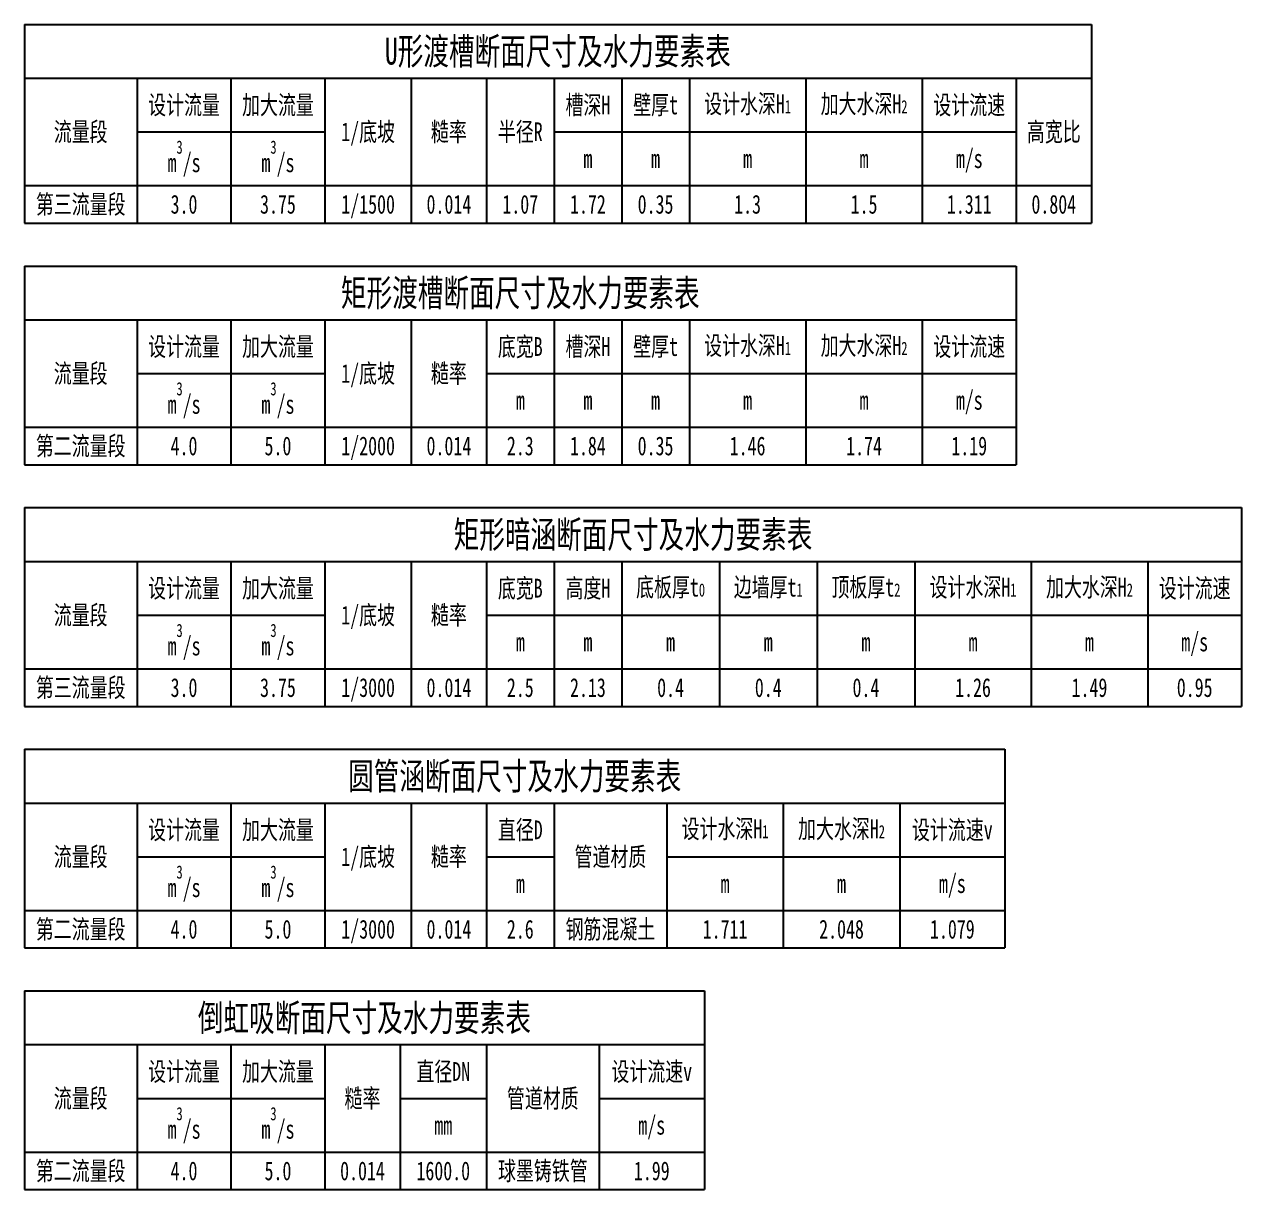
# Model space of a CAD drawing. Header units: metres. Extents: x -40 to 2892, y -553 to 402.
# Drawn here: x 0 to 226.8, y -553 to -336 of the extents above; entities that cross this region are included whole.
import ezdxf
from ezdxf.enums import TextEntityAlignment as Align

# ---------------------------------------------------------------- set-up
doc = ezdxf.new("R2010")
doc.units = ezdxf.units.M
doc.layers.add('断面汇总表', color=7, linetype='Continuous')
doc.styles.get("Standard").update_dxf_attribs({"font": '', "width": 0.7})
doc.styles.get('Standard').set_extended_font_data('仿宋')

msp = doc.modelspace()

# ---------------------------------------------------------------- linework, layer by layer
at = {"layer": '断面汇总表'}
for p, q in [((0, -336), (198.8, -336)), ((0, -336), (0, -346)), ((198.8, -336), (198.8, -346)), ((0, -346), (198.8, -346)), ((0, -346), (0, -366)), ((21, -346), (21, -366)), ((38.5, -346), (38.5, -366)), ((56, -346), (56, -366)), ((72.1, -346), (72.1, -366)), ((86.1, -346), (86.1, -366)), ((98.7, -346), (98.7, -366)), ((111.3, -346), (111.3, -366)), ((123.9, -346), (123.9, -366)), ((145.6, -346), (145.6, -366)), ((167.3, -346), (167.3, -366)), ((184.8, -346), (184.8, -366)), ((198.8, -346), (198.8, -366)), ((21, -356), (38.5, -356)), ((38.5, -356), (56, -356)), ((98.7, -356), (111.3, -356)), ((111.3, -356), (123.9, -356)), ((123.9, -356), (145.6, -356)), ((145.6, -356), (167.3, -356)), ((167.3, -356), (184.8, -356)), ((0, -366), (198.8, -366)), ((0, -366), (198.8, -366)), ((0, -366), (0, -373)), ((21, -366), (21, -373)), ((38.5, -366), (38.5, -373)), ((56, -366), (56, -373)), ((72.1, -366), (72.1, -373)), ((86.1, -366), (86.1, -373)), ((98.7, -366), (98.7, -373)), ((111.3, -366), (111.3, -373)), ((123.9, -366), (123.9, -373)), ((145.6, -366), (145.6, -373)), ((167.3, -366), (167.3, -373)), ((184.8, -366), (184.8, -373)), ((198.8, -366), (198.8, -373)), ((0, -373), (198.8, -373)), ((0, -381), (184.8, -381)), ((0, -381), (0, -391)), ((184.8, -381), (184.8, -391)), ((0, -391), (184.8, -391)), ((0, -391), (0, -411)), ((21, -391), (21, -411)), ((38.5, -391), (38.5, -411)), ((56, -391), (56, -411)), ((72.1, -391), (72.1, -411)), ((86.1, -391), (86.1, -411)), ((98.7, -391), (98.7, -411)), ((111.3, -391), (111.3, -411)), ((123.9, -391), (123.9, -411)), ((145.6, -391), (145.6, -411)), ((167.3, -391), (167.3, -411)), ((184.8, -391), (184.8, -411)), ((21, -401), (38.5, -401)), ((38.5, -401), (56, -401)), ((86.1, -401), (98.7, -401)), ((98.7, -401), (111.3, -401)), ((111.3, -401), (123.9, -401)), ((123.9, -401), (145.6, -401)), ((145.6, -401), (167.3, -401)), ((167.3, -401), (184.8, -401)), ((0, -411), (184.8, -411)), ((0, -411), (184.8, -411)), ((0, -411), (0, -418)), ((21, -411), (21, -418)), ((38.5, -411), (38.5, -418)), ((56, -411), (56, -418)), ((72.1, -411), (72.1, -418)), ((86.1, -411), (86.1, -418)), ((98.7, -411), (98.7, -418)), ((111.3, -411), (111.3, -418)), ((123.9, -411), (123.9, -418)), ((145.6, -411), (145.6, -418)), ((167.3, -411), (167.3, -418)), ((184.8, -411), (184.8, -418)), ((0, -418), (184.8, -418)), ((0, -426), (226.8, -426)), ((0, -426), (0, -436)), ((226.8, -426), (226.8, -436)), ((0, -436), (226.8, -436)), ((0, -436), (0, -456)), ((21, -436), (21, -456)), ((38.5, -436), (38.5, -456)), ((56, -436), (56, -456)), ((72.1, -436), (72.1, -456)), ((86.1, -436), (86.1, -456)), ((98.7, -436), (98.7, -456)), ((111.3, -436), (111.3, -456)), ((129.5, -436), (129.5, -456)), ((147.7, -436), (147.7, -456)), ((165.9, -436), (165.9, -456)), ((187.6, -436), (187.6, -456)), ((209.3, -436), (209.3, -456)), ((226.8, -436), (226.8, -456)), ((21, -446), (38.5, -446)), ((38.5, -446), (56, -446)), ((86.1, -446), (98.7, -446)), ((98.7, -446), (111.3, -446)), ((111.3, -446), (129.5, -446)), ((129.5, -446), (147.7, -446)), ((147.7, -446), (165.9, -446)), ((165.9, -446), (187.6, -446)), ((187.6, -446), (209.3, -446)), ((209.3, -446), (226.8, -446)), ((0, -456), (226.8, -456)), ((0, -456), (226.8, -456)), ((0, -456), (0, -463)), ((21, -456), (21, -463)), ((38.5, -456), (38.5, -463)), ((56, -456), (56, -463)), ((72.1, -456), (72.1, -463)), ((86.1, -456), (86.1, -463)), ((98.7, -456), (98.7, -463)), ((111.3, -456), (111.3, -463)), ((129.5, -456), (129.5, -463)), ((147.7, -456), (147.7, -463)), ((165.9, -456), (165.9, -463)), ((187.6, -456), (187.6, -463)), ((209.3, -456), (209.3, -463)), ((226.8, -456), (226.8, -463)), ((0, -463), (226.8, -463)), ((0, -471), (182.7, -471)), ((0, -471), (0, -481)), ((182.7, -471), (182.7, -481)), ((0, -481), (182.7, -481)), ((0, -481), (0, -501)), ((21, -481), (21, -501)), ((38.5, -481), (38.5, -501)), ((56, -481), (56, -501)), ((72.1, -481), (72.1, -501)), ((86.1, -481), (86.1, -501)), ((98.7, -481), (98.7, -501)), ((119.7, -481), (119.7, -501)), ((141.4, -481), (141.4, -501)), ((163.1, -481), (163.1, -501)), ((182.7, -481), (182.7, -501)), ((21, -491), (38.5, -491)), ((38.5, -491), (56, -491)), ((86.1, -491), (98.7, -491)), ((119.7, -491), (141.4, -491)), ((141.4, -491), (163.1, -491)), ((163.1, -491), (182.7, -491)), ((0, -501), (182.7, -501)), ((0, -501), (182.7, -501)), ((0, -501), (0, -508)), ((21, -501), (21, -508)), ((38.5, -501), (38.5, -508)), ((56, -501), (56, -508)), ((72.1, -501), (72.1, -508)), ((86.1, -501), (86.1, -508)), ((98.7, -501), (98.7, -508)), ((119.7, -501), (119.7, -508)), ((141.4, -501), (141.4, -508)), ((163.1, -501), (163.1, -508)), ((182.7, -501), (182.7, -508)), ((0, -508), (182.7, -508)), ((0, -516), (126.7, -516)), ((0, -516), (0, -526)), ((126.7, -516), (126.7, -526)), ((0, -526), (126.7, -526)), ((0, -526), (0, -546)), ((21, -526), (21, -546)), ((38.5, -526), (38.5, -546)), ((56, -526), (56, -546)), ((70, -526), (70, -546)), ((86.1, -526), (86.1, -546)), ((107.1, -526), (107.1, -546)), ((126.7, -526), (126.7, -546)), ((21, -536), (38.5, -536)), ((38.5, -536), (56, -536)), ((70, -536), (86.1, -536)), ((107.1, -536), (126.7, -536)), ((0, -546), (126.7, -546)), ((0, -546), (126.7, -546)), ((0, -546), (0, -553)), ((21, -546), (21, -553)), ((38.5, -546), (38.5, -553)), ((56, -546), (56, -553)), ((70, -546), (70, -553)), ((86.1, -546), (86.1, -553)), ((107.1, -546), (107.1, -553)), ((126.7, -546), (126.7, -553)), ((0, -553), (126.7, -553))]:
    msp.add_line(p, q, dxfattribs=at)

# ---------------------------------------------------------------- texts
at = {"layer": '断面汇总表', "width": 0.7}
for s, height, p in [('U形渡槽断面尺寸及水力要素表', 5, (99.4, -341)), ('设计流量', 3.5, (29.75, -351)), ('加大流量', 3.5, (47.25, -351)), ('槽深H', 3.5, (105, -351)), ('壁厚t', 3.5, (117.6, -351)), ('设计流速', 3.5, (176.05, -351)), ('流量段', 3.5, (10.5, -356)), ('1/底坡', 3.5, (64.05, -356)), ('糙率', 3.5, (79.1, -356)), ('半径R', 3.5, (92.4, -356)), ('高宽比', 3.5, (191.8, -356)), ('m', 3.5, (105, -361)), ('m', 3.5, (117.6, -361)), ('m', 3.5, (134.75, -361)), ('m', 3.5, (156.45, -361)), ('m/s', 3.5, (176.05, -361)), ('第三流量段', 3.5, (10.5, -369.5)), ('3.0', 3.5, (29.75, -369.5)), ('3.75', 3.5, (47.25, -369.5)), ('1/1500', 3.5, (64.05, -369.5)), ('0.014', 3.5, (79.1, -369.5)), ('1.07', 3.5, (92.4, -369.5)), ('1.72', 3.5, (105, -369.5)), ('0.35', 3.5, (117.6, -369.5)), ('1.3', 3.5, (134.75, -369.5)), ('1.5', 3.5, (156.45, -369.5)), ('1.311', 3.5, (176.05, -369.5)), ('0.804', 3.5, (191.8, -369.5)), ('矩形渡槽断面尺寸及水力要素表', 5, (92.4, -386)), ('设计流量', 3.5, (29.75, -396)), ('加大流量', 3.5, (47.25, -396)), ('底宽B', 3.5, (92.4, -396)), ('槽深H', 3.5, (105, -396)), ('壁厚t', 3.5, (117.6, -396)), ('设计流速', 3.5, (176.05, -396)), ('流量段', 3.5, (10.5, -401)), ('1/底坡', 3.5, (64.05, -401)), ('糙率', 3.5, (79.1, -401)), ('m', 3.5, (92.4, -406)), ('m', 3.5, (105, -406)), ('m', 3.5, (117.6, -406)), ('m', 3.5, (134.75, -406)), ('m', 3.5, (156.45, -406)), ('m/s', 3.5, (176.05, -406)), ('第二流量段', 3.5, (10.5, -414.5)), ('1/2000', 3.5, (64.05, -414.5)), ('4.0', 3.5, (29.75, -414.5)), ('5.0', 3.5, (47.25, -414.5)), ('0.014', 3.5, (79.1, -414.5)), ('2.3', 3.5, (92.4, -414.5)), ('1.84', 3.5, (105, -414.5)), ('0.35', 3.5, (117.6, -414.5)), ('1.46', 3.5, (134.75, -414.5)), ('1.74', 3.5, (156.45, -414.5)), ('1.19', 3.5, (176.05, -414.5)), ('矩形暗涵断面尺寸及水力要素表', 5, (113.4, -431)), ('设计流量', 3.5, (29.75, -441)), ('加大流量', 3.5, (47.25, -441)), ('底宽B', 3.5, (92.4, -441)), ('高度H', 3.5, (105, -441)), ('设计流速', 3.5, (218.05, -441)), ('流量段', 3.5, (10.5, -446)), ('1/底坡', 3.5, (64.05, -446)), ('糙率', 3.5, (79.1, -446)), ('m/s', 3.5, (218.05, -451)), ('m', 3.5, (92.4, -451)), ('m', 3.5, (105, -451)), ('m', 3.5, (120.4, -451)), ('m', 3.5, (138.6, -451)), ('m', 3.5, (156.8, -451)), ('m', 3.5, (176.75, -451)), ('m', 3.5, (198.45, -451)), ('第三流量段', 3.5, (10.5, -459.5)), ('3.0', 3.5, (29.75, -459.5)), ('3.75', 3.5, (47.25, -459.5)), ('1/3000', 3.5, (64.05, -459.5)), ('0.014', 3.5, (79.1, -459.5)), ('2.5', 3.5, (92.4, -459.5)), ('2.13', 3.5, (105, -459.5)), ('0.4', 3.5, (120.4, -459.5)), ('0.4', 3.5, (138.6, -459.5)), ('0.4', 3.5, (156.8, -459.5)), ('1.26', 3.5, (176.75, -459.5)), ('1.49', 3.5, (198.45, -459.5)), ('0.95', 3.5, (218.05, -459.5)), ('圆管涵断面尺寸及水力要素表', 5, (91.35, -476)), ('设计流量', 3.5, (29.75, -486)), ('加大流量', 3.5, (47.25, -486)), ('直径D', 3.5, (92.4, -486)), ('设计流速v', 3.5, (172.9, -486)), ('流量段', 3.5, (10.5, -491)), ('1/底坡', 3.5, (64.05, -491)), ('糙率', 3.5, (79.1, -491)), ('管道材质', 3.5, (109.2, -491)), ('m/s', 3.5, (172.9, -496)), ('m', 3.5, (92.4, -496)), ('m', 3.5, (130.55, -496)), ('m', 3.5, (152.25, -496)), ('第二流量段', 3.5, (10.5, -504.5)), ('4.0', 3.5, (29.75, -504.5)), ('5.0', 3.5, (47.25, -504.5)), ('1/3000', 3.5, (64.05, -504.5)), ('0.014', 3.5, (79.1, -504.5)), ('2.6', 3.5, (92.4, -504.5)), ('钢筋混凝土', 3.5, (109.2, -504.5)), ('1.711', 3.5, (130.55, -504.5)), ('2.048', 3.5, (152.25, -504.5)), ('1.079', 3.5, (172.9, -504.5)), ('倒虹吸断面尺寸及水力要素表', 5, (63.35, -521)), ('设计流量', 3.5, (29.75, -531)), ('加大流量', 3.5, (47.25, -531)), ('直径DN', 3.5, (78.05, -531)), ('设计流速v', 3.5, (116.9, -531)), ('流量段', 3.5, (10.5, -536)), ('糙率', 3.5, (63, -536)), ('管道材质', 3.5, (96.6, -536)), ('m/s', 3.5, (116.9, -541)), ('mm', 3.5, (78.05, -541)), ('第二流量段', 3.5, (10.5, -549.5)), ('4.0', 3.5, (29.75, -549.5)), ('5.0', 3.5, (47.25, -549.5)), ('0.014', 3.5, (63, -549.5)), ('1600.0', 3.5, (78.05, -549.5)), ('球墨铸铁管', 3.5, (96.6, -549.5)), ('1.99', 3.5, (116.9, -549.5))]:
    msp.add_text(s, height=height, dxfattribs=at).set_placement(p, align=Align.MIDDLE_CENTER)
at = {"layer": '断面汇总表', "char_height": 3.5, "attachment_point": 5}
for s, insert in [('设计水深H{\\H0.7x;\\S^ 1;}', (134.75, -351)), ('加大水深H{\\H0.7x;\\S^ 2;}', (156.45, -351)), ('m{\\H0.7x;\\S3^ ;}/s', (29.75, -361)), ('m{\\H0.7x;\\S3^ ;}/s', (47.25, -361)), ('设计水深H{\\H0.7x;\\S^ 1;}', (134.75, -396)), ('加大水深H{\\H0.7x;\\S^ 2;}', (156.45, -396)), ('m{\\H0.7x;\\S3^ ;}/s', (29.75, -406)), ('m{\\H0.7x;\\S3^ ;}/s', (47.25, -406)), ('底板厚t{\\H0.7x;\\S^ 0;}', (120.4, -441)), ('边墙厚t{\\H0.7x;\\S^ 1;}', (138.6, -441)), ('顶板厚t{\\H0.7x;\\S^ 2;}', (156.8, -441)), ('设计水深H{\\H0.7x;\\S^ 1;}', (176.75, -441)), ('加大水深H{\\H0.7x;\\S^ 2;}', (198.45, -441)), ('m{\\H0.7x;\\S3^ ;}/s', (29.75, -451)), ('m{\\H0.7x;\\S3^ ;}/s', (47.25, -451)), ('设计水深H{\\H0.7x;\\S^ 1;}', (130.55, -486)), ('加大水深H{\\H0.7x;\\S^ 2;}', (152.25, -486)), ('m{\\H0.7x;\\S3^ ;}/s', (29.75, -496)), ('m{\\H0.7x;\\S3^ ;}/s', (47.25, -496)), ('m{\\H0.7x;\\S3^ ;}/s', (29.75, -541)), ('m{\\H0.7x;\\S3^ ;}/s', (47.25, -541))]:
    msp.add_mtext(s, dxfattribs=dict(at, insert=insert))

doc.saveas('drawing.dxf')
